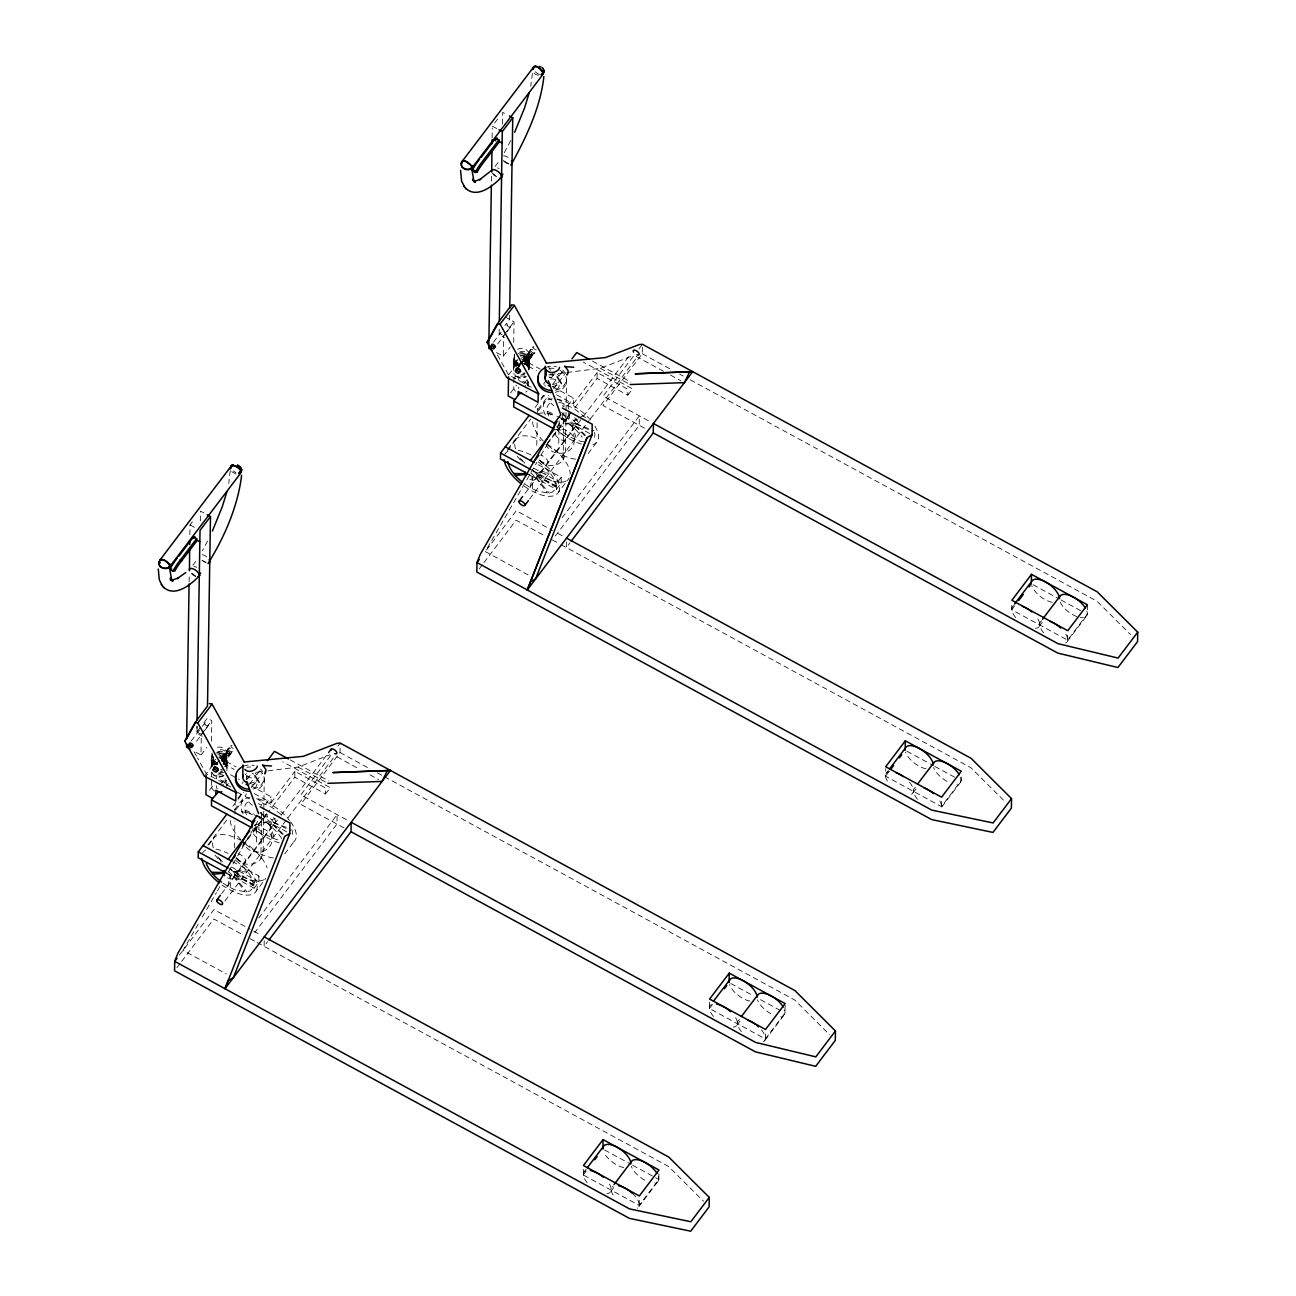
<?xml version="1.0" encoding="UTF-8"?>
<svg xmlns="http://www.w3.org/2000/svg" width="1296" height="1296" viewBox="0 0 1296 1296"><rect width="100%" height="100%" fill="white"/><g stroke="black" fill="none" stroke-linecap="round" stroke-linejoin="round"><path stroke-width="0.75" stroke-dasharray="5 3.75" d="M189.119 581.936L189.248 573.901M189.864 534.697L190.01 524.912L193.493 520.328M196.522 756.232L193.59 751L200.993 755.033L201.317 734.395L196.862 731.965L196.96 725.922M197.089 726.521L196.976 733.358L202.273 736.241M200.313 520.911L200.475 511.126L205.481 513.848M211.442 741.231L211.766 720.608L207.311 718.178L202.662 724.302M211.507 785.425L211.718 772.141M211.815 766.665L212.042 752.911A7.306 6.172 0.9 0 0 212.204 754.515M216.448 779.074L216.513 775.235M224.176 762.55L224.257 757.804A7.306 6.172 0.9 0 0 224.71 749.072A7.306 6.172 0.9 0 0 214.407 748.651M225.05 783.724L225.148 778.037L219.38 785.651M226.217 784.339L226.282 780.403L222.847 784.939M226.622 753.527L226.411 766.681M230.267 887.647L230.445 875.675M234.446 847.876L234.868 821.518M234.981 814.001L235.143 804.152M246.37 779.803L246.677 775.737L249.334 776.304M226.784 873.31L254.113 888.181L254.21 882.284L258.973 875.999L231.644 861.127M256.495 842.044L256.754 825.05M254.113 888.181L258.876 881.912L258.973 875.999M235.985 857.79C241.348 866.084 254.794 866.554 260.869 858.843L261.646 809.384M263.768 811.28L263.12 852.865L260.869 858.843M263.801 809.303L264.287 777.762A14.369 12.15 0.9 0 1 253.028 789.021M264.206 940.685L264.125 946.355L267.737 941.576M254.291 793.589L271.075 802.726L271.172 796.829L251.764 786.251M294.791 777.227L294.889 771.314L325.62 788.049L325.523 793.962L294.791 777.227L270.977 808.639M343.991 827.885L300.721 804.346L340.006 752.522L340.151 743.062L336.587 747.776M491.411 181.148L491.508 175.122M492.091 137.862L492.253 128.093M499.187 329.152L499.252 334.579L504.549 337.462M502.556 124.076L502.735 112.347L507.74 115.069M531.263 387.261L508.567 374.917L495.866 352.22L503.269 356.238L503.593 335.615M509.636 315.365L509.587 319.383L504.938 325.523M513.718 342.452L514.042 321.813L506.25 317.569M513.832 382.855L513.977 373.361M515.014 378.254L515.079 374.463M518.724 380.295L518.773 376.456M532.073 355.315L531.684 355.298A2.219 1.004 37.2 0 1 530.275 354.634L528.898 352.755L530.307 352.366A2.219 1.004 37.2 0 1 531.716 353.241L532.397 354.051A2.219 1.004 37.2 0 1 532.364 355.234L524.88 364.808L524.961 359.932L526.516 359.008A7.306 6.172 0.9 0 0 526.986 350.293A7.306 6.172 0.9 0 0 516.667 349.855M526.516 359.008L526.451 363.771L534.827 352.787M527.326 384.944L527.44 377.363M528.493 385.56L528.557 381.623L525.107 386.159M528.898 354.748L528.655 369.668M532.526 488.867L532.721 476.879M536.771 445.306L537.127 422.723M537.273 413.246L537.403 405.373M525.641 472.667L556.373 489.402L556.47 483.489L561.233 477.22L533.903 462.332M558.754 443.264L559.111 420.633M556.373 489.402L561.136 483.116L561.233 477.22M557.167 427.307L562.237 418.559L562.334 411.529M540.416 461.619C546.75 467.338 557.734 466.835 563.128 460.064L563.89 412.565M566.028 412.484L565.38 454.07L563.128 460.064M566.06 410.524L566.563 378.967A14.369 12.15 0.9 0 1 555.304 390.242M566.482 541.89L566.384 547.56L570.013 542.797M556.551 394.81L573.35 403.947L573.431 398.034L552.258 386.516M658.919 1173.82L658.838 1179.49L639.203 1205.393L583.281 1174.954L583.362 1169.284M597.051 378.448L597.148 372.535L627.896 389.27L627.799 395.183L597.051 378.448L573.253 409.86M644.501 428.15L602.996 405.551L642.265 353.727L642.411 344.282L638.847 348.997M639.203 1205.393L639.317 1197.828M785.133 1005.469L785.003 1013.018L765.369 1038.938L709.447 1008.499L709.56 1000.933M765.369 1038.938L765.482 1031.373M961.162 776.92L961.114 780.71L941.463 806.614L885.541 776.174L885.67 768.609M941.463 806.614L941.576 799.049M1087.425 604.795L1087.279 614.239L1067.645 640.159L1011.722 609.719L1011.836 602.154M1067.645 640.159L1067.758 632.594M532.429 73.435L530.744 86.281M230.218 470.626L228.76 483.489M514.982 365.99L517.671 362.167M235.921 860.609C244.021 867.251 255.668 876.712 252.59 888.473L250.144 890.822L246.289 891.907L235.467 889.979L229.246 887.128L227.966 886.318L229.959 875.432M538.196 461.83C546.296 468.472 557.928 477.932 554.866 489.677L552.404 492.043L548.548 493.112L537.727 491.2L531.522 488.349L530.242 487.539L532.235 476.653M210.908 767.086L212.252 763.474L215.395 760.963M213.111 756.329L213.516 760.655L217.291 763.749M212.706 764.883L214.78 761.076M513.556 366.444L513.362 370.316M226.978 765.968C228.712 762.048 224.159 756.605 219.575 757.01M226.93 768.366L226.379 763.117L221.227 759.488M226.881 770.78L227.075 767.086M527.553 366.655C526.014 359.818 530.68 365.569 529.205 369.587M515.322 359.98L515.743 364.208L517.995 366.59M223.447 763.101L225.472 765.337L225.164 761.789M225.067 754.661C225.18 773.939 232.211 743.872 217.501 750.789M226.168 760.525L224.775 759.537M519.777 352.01C525.722 348.608 533.579 358.441 527.618 361.746C527.99 358.279 527.391 351.621 520.198 353.727M528.444 361.746L526.954 360.823M207.554 541.031L202.468 550.768M510.673 140.584L503.885 153.511M212.366 754.078L211.232 759.618L214.796 764.478M212.35 756.378L211.005 760.007L211.912 763.846M213.759 759.78L212.884 763.96M514.625 357.599L513.281 361.211L514.188 365.067M514.561 359.98L513.41 365.537M513.605 366.347L518.465 361.39M528.347 366.525C531.992 362.426 527.326 355.509 521.786 356.449M528.298 368.906C531.441 365.229 528.493 359.381 523.827 358.976M198.207 924.097L183.028 950.357L226.379 973.96M202.257 917.098L216.432 892.604M217.453 890.854L221.503 883.84M228.582 871.592L236.682 857.596M237.686 855.846L240.732 850.597M241.736 848.848L249.836 834.835M250.857 833.085L259.961 817.339L289.786 833.571M487.328 548.078L536.917 462.316M540.967 455.301L547.042 444.803M514.69 355.217L513.508 360.839L517.072 365.699M225.002 753.592L228.031 751.145A2.219 1.004 37.2 0 1 229.441 752.036L230.121 752.83A2.219 1.004 37.2 0 1 230.105 754.013L229.408 754.078A2.219 1.004 37.2 0 1 227.999 753.43L226.897 751.081M527.261 354.796L529.157 352.301M494.602 123.071L498.085 118.471M192.796 565.283L197.446 559.159M495.056 166.504L498.539 161.903M196.862 731.965L201.512 725.841M191.176 741.02L201.204 727.817M202.37 726.278L204.719 723.184M493.436 342.241L501.131 332.132M201.317 734.395L211.766 720.608M504.743 334.076L514.042 321.813M196.587 741.215L203.618 731.932M204.8 730.393L208.316 725.76M497.68 343.975L505.894 333.153M507.06 331.614L510.575 326.965M200.993 755.033L206.809 747.371M503.269 356.238L510.235 347.053M204.395 776.207L215.59 761.432M508.567 374.917L517.865 362.653M216.367 764.17L219.931 759.472M221.114 757.901L228.242 748.489M518.627 365.391L522.191 360.677M523.39 359.122L530.518 349.709M221.114 758.63L230.915 745.702M516.812 368.599L533.191 346.923M221.486 758.743L225.05 754.029M225.763 753.43L227.578 751.016M518.983 366.25L522.563 361.535M523.746 359.964L528.962 353.095M222.377 758.192L226.687 751.874M516.78 369.781L520.15 365.326M521.284 363.852L529.853 352.237M222.41 758.549L228.031 751.145M523.568 361.26L530.307 352.366M221.551 760.072L227.173 752.668M523.827 361.292L529.432 353.889M222.329 759.958L227.545 753.057M524.588 361.179L529.821 354.278M222.377 760.833L227.999 753.43M524.653 362.054L530.275 354.634M222.701 760.93L229.441 752.036M524.977 362.135L531.716 353.241M229.829 752.425L222.637 761.918L222.685 758.711L224.257 757.804M524.912 363.139L532.105 353.646M223.382 761.724L230.121 752.83M524.524 364.419L532.397 354.051M223.803 761.481L229.408 754.078M524.945 364.192L531.684 355.298M223.592 762.291L229.797 754.094M223.366 762.907L233.458 749.655M525.625 364.127L535.718 350.876M223.058 764.122L232.551 751.583M209.45 790.187L214.099 784.048M510.559 392.931L516.359 385.268M523.973 383.794L528.622 377.671M226.201 786.316L228.339 783.481M543.461 384.167L546.604 380.036M247.001 779.382L250.987 774.117M553.262 375.322L551.351 377.849L548.694 377.282L550.606 374.755L553.262 375.322L548.386 366.59M237.881 798.32L241.024 794.173M541.193 398.147L543.283 395.393L551.902 400.091M232.794 806.306L243.518 792.164M249.464 784.307L255.425 776.466M256.608 774.895L261.371 768.609M535.07 407.511L539.833 401.242M541.015 399.67L545.778 393.385M552.922 383.956L557.685 377.687M558.884 376.115L563.63 369.83M207.862 844.992L228.42 817.873M234.463 809.887L246.564 793.93M251.392 787.563L255.02 782.768M256.235 781.18L262.278 773.194M507.708 449.388L530.696 419.078M537.937 409.504L548.824 395.15M553.667 388.768L557.296 383.989M558.495 382.385L565.753 372.827M208.721 844.927L213.467 838.642M515.743 439.862L505.035 454.005A32.918 14.953 37.2 0 1 507.87 451.267M235.953 809.66L243.097 800.248M538.213 410.881L545.357 401.452M265.21 804.67L271.172 796.829M567.486 405.891L573.431 398.034M271.075 802.726L294.889 771.314M573.35 403.947L597.148 372.535M242.773 844.96L265.696 814.73M547.382 443.119L567.972 415.935M242.417 846.32L269.795 810.211M547.058 444.398L572.054 411.431M232.486 878.494L275.108 822.28M534.762 479.714L577.368 423.5M221.6 893.705L279.823 816.885M281.038 815.281L328.601 752.522M525.058 493.339L582.082 418.106M583.313 416.486L630.877 353.743M179.464 955.071L213.97 909.533L250.209 929.248M330.626 755.633L300.866 794.885L349.402 821.308M486.486 550.006L516.245 510.737L552.485 530.469M663.568 371.32L634.084 355.266L603.142 396.106L649.912 421.556M224.953 900.963L286.789 819.396M288.004 817.776L334.352 756.637M529.61 499.025L589.048 420.601M590.279 418.997L636.611 357.858M176.936 967.658L180.5 962.944M181.683 961.373L213.824 918.977L243.162 934.951M479.196 568.879L482.776 564.165M483.959 562.594L516.1 520.198L545.438 536.155M325.523 793.962L330.286 787.676L282.771 761.805M627.799 395.183L632.561 388.897L583.346 362.119M222.037 885.006A32.918 14.953 37.2 0 0 256.219 891.065L265.745 878.494M524.313 486.211A32.918 14.953 37.2 0 0 558.479 492.269L569.203 478.143M284.715 853.918L294.241 841.347M588.173 453.551L596.5 442.568M258.665 918.103L337.106 814.617L336.96 824.062L254.891 932.326M562.14 517.72L639.382 415.822L639.22 425.282L553.538 538.326M583.799 1172.329L586.116 1169.284M886.059 773.55L888.376 770.504M583.281 1174.954L586.748 1170.385M709.447 1008.499L712.913 1003.93M885.541 776.174L889.007 771.606M1011.722 609.719L1015.189 605.151M610.74 1191.623L615.357 1185.532M736.906 1025.168L741.523 1019.061M913 792.844L917.617 786.737M1039.181 626.373L1043.798 620.282M638.701 1206.835L658.336 1180.931M764.867 1040.38L784.501 1014.476M960.595 782.152L940.961 808.056A16.589 7.533 37.2 0 0 939.665 800.572M1067.143 641.601L1086.777 615.681M224.694 764.203L225.034 759.424M517.12 359.883L515.306 362.313L515.727 366.638M515.84 365.666L518.432 363.739M213.727 757.301L210.973 762.404L211.896 766.244M213.678 759.683L211.329 762.842L211.118 766.714M213.662 764.543L217.777 761.951M525.884 364.176L527.747 361.649L526.889 365.504C533.741 361.049 526.532 351.427 519.745 354.375M223.609 762.955L225.374 760.671L225.002 756.994M224.694 764.348C231.903 759.375 223.074 748.942 216.302 753.089M224.629 766.73C231.077 762.259 224.613 752.603 217.89 754.871M213.565 764.446L217.323 762.615M517.671 359.818L513.605 364.046L513.378 367.934M515.889 365.618L519.583 363.82M214.229 760.379L215.768 759.407M223.981 775.478C220.531 778.07 214.974 777.406 212.576 773.712M223.479 772.384L218.83 773.582M223.706 775.721L218.327 777.065L213.37 774.814M573.448 420.471L576.736 418.9M578.389 418.106L583.394 415.676M558.722 428.134L568.409 423.468M281.054 814.504L271.82 807.327L259.54 801.738M256.462 826.913L266.134 822.247M558.203 373.572L600.323 368.307L634.084 355.266M267.964 770.845L298.048 767.086L329.945 754.774M518.368 366.136L520.004 365.537M216.108 764.915L217.744 764.332M523.163 360.466L524.961 359.932M573.869 420.876L577.676 419.758M556.875 426.335L568.377 422.966M271.609 819.655L275.416 818.537M254.615 825.115L266.101 821.745M523.033 374.171L525.026 373.669M524.362 374.382L521.105 374.803M525.042 376.018L518.821 376.083M220.563 771.185L222.183 770.78M222.766 774.797L216.562 774.862M520.15 356.092C523.989 354.683 529.384 358.182 527.65 361.892L526.322 359.591L523.552 358.344M217.469 753.154L221.665 753.025L225.277 754.693M550.168 374.576L556.195 373.815M255.928 772.351L265.955 771.104M531.392 469.719L535.167 472.392L548.645 471.193M254.21 882.284L229.732 868.968L232.891 871.171L246.386 869.972M552.436 384.377L553.748 384.28A7.16 6.059 0.9 0 0 557.037 382.855M552.404 386.402L553.716 386.305A7.16 6.059 0.9 0 0 558.203 383.681M249.61 783.189L251.473 783.076A7.16 6.059 0.9 0 0 254.761 781.634M218.668 772.983L220.774 772.951M535.54 472.797L550.055 473.105M233.264 871.576L247.795 871.884M219.526 755.228L225.196 756.994M194.06 566.465L196.717 567.259M538.342 75.265L535.459 74.39L532.753 71.393M236.083 474.044L231.077 471.323M548.937 376.958L551.594 377.525M246.418 776.061L249.091 776.628M523.487 360.709L527.229 362.977L525.722 361.94M221.567 757.755L225.18 759.391M221.551 760.12L225.067 761.708M572.508 425.93L567.826 422.917A6.043 2.738 37.2 0 1 565.882 419.726L567.842 417.766L571.601 419.143A6.043 2.738 37.2 0 1 575.635 423.306L575.635 425.785L572.508 425.93L576.607 439.571M270.232 824.71L265.567 821.713A6.043 2.738 37.2 0 1 263.623 818.505L265.567 816.545L269.341 817.922A6.043 2.738 37.2 0 1 273.375 822.085L273.375 824.58L270.232 824.71L274.331 838.35M585.533 417.733L574.096 408.548L561.8 402.959A28.399 12.895 37.2 0 0 558.09 402.197M525.625 364.273L528.622 366.719L529.562 370.138M575.732 423.549L593.941 430.677M548.095 413.035L555.239 415.838M557.021 416.534L565.963 420.034M273.456 822.344L289.85 828.76M291.811 829.521L292.394 831.595A28.399 12.895 37.2 0 1 292.394 835.58M245.819 811.831L252.979 814.617M254.761 815.33L263.704 818.813M497.648 167.929L498.976 168.48M195.745 576.218L191.209 572.492M575.861 423.922L592.839 431.649M547.69 411.415L554.98 414.72M562.253 418.025L566.384 419.904M273.602 822.717L290.563 830.428M245.43 810.194L254.518 814.342M256.349 815.168L264.109 818.699M508.275 163.798L503.221 160.963M519.55 364.954L516.699 363.123L515.079 359.008M202.079 560.455L206.113 562.577M492.286 126.133L497.291 128.855M508.145 163.733L504.468 161.644M642.265 353.727L670.696 369.214M679.574 374.042L683.138 375.97M690.233 379.841L1097.096 601.279L1130.598 634.667M670.502 375.095L680.918 380.765M1033.106 584.755L1059.318 599.027M1061.068 599.967L1083.78 612.344M592.466 361.114L630.909 382.045M600.323 368.307L630.148 384.539M499.122 333.185L502.103 334.805M520.927 358.603L540.124 369.068M520.765 362.07L536.479 370.624M557.134 398.957L564.035 402.7L563.971 406.652L560.52 404.773M562.237 418.559L592.061 434.792M533.806 468.245L561.136 483.116M532.008 470.173L556.47 483.489M537.111 475.6L556 485.87M544.045 479.698L556.421 486.454M557.75 533.336L563.031 536.204M552.339 539.914L559.37 543.737M561.119 544.693L970.931 767.75L1005.809 802.516M906.925 751.21L933.152 765.482M934.886 766.438L957.614 778.799M485.303 551.578L530.388 576.121M190.01 524.912L195.016 527.65M340.006 752.522L370.202 768.949M377.314 772.821L382.644 775.721M384.426 776.693L794.837 1000.075L829.715 1034.84M337.025 756.896L359.559 769.16M369.976 774.83L378.643 779.544M730.831 983.534L753.559 995.911M760.541 999.702L781.52 1011.123M290.191 759.893L328.633 780.824M298.048 767.086L327.872 783.319M218.651 757.399L236.115 766.892M223.738 763.7L234.203 769.403M230.575 774.733L239.404 779.528M256.592 798.676L261.776 801.495L261.711 805.432L258.26 803.569M230.737 786.996L206.291 773.696L197.494 757.982M237.476 792.245L249.642 798.871M231.547 867.024L258.876 881.912M234.835 874.379L253.724 884.666M241.769 878.494L254.162 885.233M253.724 931.16L260.755 934.983M250.063 938.709L255.344 941.576M257.094 942.532L668.655 1166.53L703.55 1201.295M604.665 1150.006L630.877 1164.262M632.626 1165.217L658.838 1179.49M202.192 560.423L205.87 562.529L203.423 561.184A5.945 2.689 37.2 0 1 202.225 560.212M505.813 162.373L508.388 163.782M537.143 475.924L555.595 487.102M234.884 874.719L253.319 885.881M524.993 363.544L527.731 366.541M525.317 484.445L530.242 487.539M223.058 883.224L227.966 886.318M496.676 176.872L493.468 173.713M515.938 376.261L520.992 378.286L526.241 376.699L520.587 378.286L515.646 376.018M223.933 763.036L226.363 765.515M575.505 425.866L585.533 435.278M550.93 403.137L553.797 405.826M562.399 413.91L566.708 417.944M273.245 824.645L283.257 834.057M248.654 801.916L252.963 805.966M260.14 812.689L264.433 816.723M575.084 425.801L584.642 435.667M561.622 412.322L567.162 418.025M272.808 824.596L282.382 834.446M260.707 812.495L264.902 816.82M528.946 474.206A6.043 2.738 37.2 0 0 536.09 477.463L549.326 493.193M517.201 456.273L520.814 460.566M233.831 876.242L247.05 891.972M214.925 855.052L220.952 862.213M535.783 477.527L547.463 493.063M520.02 458.039L522.401 461.182M233.507 876.307L245.187 891.842M217.76 856.818L221.324 861.548M214.439 764.3L212.9 761.53L213.775 757.447A7.306 6.172 0.9 0 1 212.852 756.038M526.986 383.681L523.665 381.494A7.339 6.205 0.9 0 0 519.89 381.154M224.71 782.476L221.405 780.273A7.339 6.205 0.9 0 0 219.542 779.9M558.754 376.051L558.56 375.597A7.16 6.059 0.9 0 0 557.491 374.301M225.423 765.207L225.553 766.535M211.928 772.189L212.366 773.42M594.54 432.41L594.67 432.799A28.399 12.895 37.2 0 1 593.033 439.781M568.231 413.035L569.786 418.219M266.49 813.548L267.527 817.015M571.973 425.412L574.403 438.664M567.842 405.178L568.539 408.969M568.879 410.864L570.272 418.43M269.698 824.191L272.144 837.443M254.518 828.063A14.369 12.15 0.9 0 1 271.658 837.394A14.369 12.15 0.9 0 1 260.707 851.828A14.369 12.15 0.9 0 1 243.583 842.497M235.969 472.667A5.929 2.689 37.2 0 1 233.474 470.885M195.566 576.38A5.945 2.689 37.2 0 1 190.739 572.929M202.306 554.704A5.945 2.689 37.2 0 1 207.311 557.426M233.183 748.391A2.219 1.004 37.2 0 1 230.85 745.978A2.219 1.004 37.2 0 1 233.215 746.107M219.542 756.119A7.387 5.864 -11.2 0 1 226.168 763.344M219.591 753.754A7.387 5.864 -11.2 0 1 226.201 760.979M221.389 758.614A7.387 5.864 -11.2 0 1 226.136 765.709M217.712 751.648A7.387 5.864 -11.2 0 1 226.249 758.614M222.475 771.622A7.387 6.48 16.3 0 1 220.676 772.076M211.977 766.503A7.387 6.48 16.3 0 1 212.171 763.133M222.507 769.257A7.387 6.48 16.3 0 1 220.709 769.711M212.009 764.138A7.387 6.48 16.3 0 1 212.204 760.768M213.775 764.899A7.387 6.48 16.3 0 1 212.252 758.403M216.999 764.575A7.387 6.48 16.3 0 1 212.285 756.038M214.196 762.745A7.387 5.864 -11.2 0 1 215.768 761.756M221.357 760.979A7.387 5.864 -11.2 0 1 226.444 766.535M214.148 765.11A7.387 5.864 -11.2 0 1 217.534 763.474M223.058 763.879A7.387 5.864 -11.2 0 1 224.516 764.77M214.537 791.095A7.339 6.205 0.9 0 1 211.945 783.853M255.215 773.08A7.16 6.059 0.9 0 1 256.284 774.376M256.981 784.064A7.16 6.059 0.9 0 1 253.125 789.151M242.676 783.464A7.16 6.059 0.9 0 1 243 781.909M246.532 778.378A7.16 6.059 0.9 0 1 251.991 778.005M217.323 788.729A3.58 3.029 0.9 0 1 216.545 785.765M255.944 782.46A7.16 6.059 0.9 0 1 251.44 785.101M245.057 774.684A7.16 6.059 0.9 0 1 246.596 773.777M252.056 773.404A7.16 6.059 0.9 0 1 253.757 774.085M236.455 857.758A6.043 2.738 37.2 0 0 244.912 861.953A6.043 2.738 37.2 0 0 241.169 855.085L239.841 854.372A6.043 2.738 37.2 0 0 238.561 853.902M264.092 879.66A32.918 14.953 37.2 0 1 230.008 868.806M222.523 861.953A32.918 14.953 37.2 0 1 218.02 856.51M213.338 847.746A32.918 14.953 37.2 0 1 240.473 840.197M241.915 841.007A32.918 14.953 37.2 0 1 267.073 867.818M273.31 857.92A32.854 14.92 37.2 0 1 244.701 843.356M241.056 839.873A32.854 14.92 37.2 0 1 230.283 819.25M241.121 811.814A32.854 14.92 37.2 0 1 252.59 814.682M258.714 817.646A32.854 14.92 37.2 0 1 281.961 839.014M236.941 858.843A32.918 14.953 37.2 0 1 256.219 891.065M202.759 852.784A32.918 14.953 37.2 0 1 205.594 850.046M215.849 849.139A32.918 14.953 37.2 0 1 227.966 853.384M290.66 821.875A32.854 14.92 37.2 0 1 290.612 843.404M279.223 842.837A32.854 14.92 37.2 0 1 254.162 828.079M243.065 813.775A32.854 14.92 37.2 0 1 249.982 797.672M258.098 798.741A32.854 14.92 37.2 0 1 289.51 820.368M232.891 871.171A6.043 2.738 37.2 0 1 234.203 876.08A6.043 2.738 37.2 0 1 227.837 874.039M273.505 817.598A6.043 2.738 37.2 0 1 274.153 822.717A6.043 2.738 37.2 0 1 266.652 818.683A6.043 2.738 37.2 0 1 267.3 814.261M277.798 839.857A28.399 12.895 37.2 0 1 254.065 825.066M246.548 814.73A28.399 12.895 37.2 0 1 249.691 801.268M228.452 871.852A6.043 2.738 37.2 0 1 232.843 877.862A6.043 2.738 37.2 0 1 227.124 877.586M243.308 766.325A14.369 12.15 0.9 0 1 254.275 765.58M260.545 768.998A14.369 12.15 0.9 0 1 262.683 771.606M263.93 776.612A14.369 12.15 0.9 0 1 256.527 789.993M246.807 767.297A14.369 12.15 0.9 0 1 250.549 767.038M260.512 771.023A14.369 12.15 0.9 0 1 262.651 773.631M741.409 1031.616A16.589 7.533 37.2 0 1 741.62 1019.093M761.384 1029.85A16.589 7.533 37.2 0 1 763.441 1041.757M735.61 1017.684A16.589 7.533 37.2 0 1 733.228 1027.161M713.448 1016.404A16.589 7.533 37.2 0 1 711.407 1004.497M784.582 1009.876A16.589 7.533 37.2 0 1 780.824 1016.469M770.893 1013.683A16.589 7.533 37.2 0 1 757.496 999.767M749.947 1001.095A16.589 7.533 37.2 0 1 729.535 984.555M613.057 1195.042A16.589 7.533 37.2 0 1 613.186 1186.18M632.335 1193.324A16.589 7.533 37.2 0 1 637.259 1208.212M609.444 1184.139A16.589 7.533 37.2 0 1 607.046 1193.632M587.282 1182.859A16.589 7.533 37.2 0 1 587.477 1170.337M658.4 1176.347A16.589 7.533 37.2 0 1 654.658 1182.94M644.728 1180.154A16.589 7.533 37.2 0 1 631.33 1166.238M623.781 1167.55A16.589 7.533 37.2 0 1 604.73 1153.91M553.262 430.353A14.369 12.15 0.9 0 1 573.172 436.574A14.369 12.15 0.9 0 1 564.197 452.774A14.369 12.15 0.9 0 1 545.843 443.718M539.541 74.488A5.929 2.689 37.2 0 1 534.713 71.037M495.234 176.191A5.945 2.689 37.2 0 1 492.221 173.048M505.699 162.389A5.945 2.689 37.2 0 1 503.464 160.348M503.528 155.86A5.945 2.689 37.2 0 1 509.587 158.647M536.285 349.758A2.219 1.004 37.2 0 1 533.353 347.911A2.219 1.004 37.2 0 1 534.519 346.793M525.35 362.734A7.387 5.864 -11.2 0 1 528.363 369.279M516.456 363.965A7.387 5.864 -11.2 0 1 518.027 362.961M521.818 357.34A7.387 5.864 -11.2 0 1 528.444 364.565M519.955 355.234A7.387 5.864 -11.2 0 1 528.476 362.2M523.665 359.834A7.387 5.864 -11.2 0 1 528.395 366.93M518.189 353.516A7.387 5.864 -11.2 0 1 526.273 353.695A7.387 5.864 -11.2 0 1 528.509 359.834M524.734 372.827A7.387 6.48 16.3 0 1 522.936 373.297M514.431 364.354A7.387 6.48 16.3 0 0 514.091 366.007L514.301 354.132A7.306 6.172 0.9 0 0 515.111 357.259M514.285 365.359A7.387 6.48 16.3 0 1 514.48 361.989M516.051 366.12A7.387 6.48 16.3 0 1 514.512 359.624M519.259 365.796A7.387 6.48 16.3 0 1 514.544 357.259M527.051 390.938A7.339 6.205 0.9 0 1 525.739 392.105M515.403 391.198A7.339 6.205 0.9 0 1 514.204 385.058M527.764 384.766A7.339 6.205 0.9 0 1 528.331 386.321M516.424 366.314A7.387 5.864 -11.2 0 1 519.793 364.678M527.877 367.173A7.387 5.864 -11.2 0 1 528.671 370.105M559.256 385.285A7.16 6.059 0.9 0 1 555.401 390.371M545.098 386.257A7.16 6.059 0.9 0 1 544.936 384.685M550.557 379.064A7.16 6.059 0.9 0 1 555.952 379.89M518.74 388.557A3.58 3.029 0.9 0 1 518.821 386.986M548.872 374.998A7.16 6.059 0.9 0 1 557.458 376.326M539.671 460.08A6.043 2.738 37.2 0 0 547.479 462.947A6.043 2.738 37.2 0 0 543.445 456.305L542.117 455.593A6.043 2.738 37.2 0 0 540.821 455.107M555.174 433.852A6.043 2.738 37.2 0 0 560.439 439.522A6.043 2.738 37.2 0 0 565.315 439.02A6.043 2.738 37.2 0 0 560.893 433.285L559.564 432.556A6.043 2.738 37.2 0 0 555.514 432.362M566.368 480.881A32.918 14.953 37.2 0 1 532.267 470.011M524.799 463.174A32.918 14.953 37.2 0 1 520.295 457.731M515.597 448.967A32.918 14.953 37.2 0 1 540.934 440.462M547.09 443.993A32.918 14.953 37.2 0 1 570.208 474.109M575.586 459.14A32.854 14.92 37.2 0 1 546.977 444.577M543.332 441.094A32.854 14.92 37.2 0 1 532.769 419.045M538.277 413.537A32.854 14.92 37.2 0 1 554.866 415.886M560.99 418.867A32.854 14.92 37.2 0 1 582.212 437.222M539.201 460.064A32.918 14.953 37.2 0 1 558.479 492.269M518.125 450.36A32.918 14.953 37.2 0 1 532.04 455.544M594.929 426.092A32.854 14.92 37.2 0 1 592.888 444.609M581.499 444.058A32.854 14.92 37.2 0 1 556.421 429.284M545.324 414.995A32.854 14.92 37.2 0 1 552.258 398.893M557.118 399.233A32.854 14.92 37.2 0 1 590.539 420.066M535.167 472.392A6.043 2.738 37.2 0 1 536.09 477.463M574.63 417.766A6.043 2.738 37.2 0 1 576.704 423.873A6.043 2.738 37.2 0 1 568.636 419.531A6.043 2.738 37.2 0 1 570.726 415.66M583.767 441.839A28.399 12.895 37.2 0 1 556.34 426.287M548.807 415.951A28.399 12.895 37.2 0 1 551.966 402.473M530.728 473.072A6.043 2.738 37.2 0 1 534.973 479.423A6.043 2.738 37.2 0 1 528.104 477.9M545.567 367.546A14.369 12.15 0.9 0 1 556.535 366.8M562.804 370.202A14.369 12.15 0.9 0 1 564.959 372.827M559.904 370.186A14.369 12.15 0.9 0 1 566.32 382.579A14.369 12.15 0.9 0 1 555.271 392.267M549.067 368.501A14.369 12.15 0.9 0 1 556.502 368.825M1043.685 632.837A16.589 7.533 37.2 0 1 1041.628 620.93M1065.847 634.117A16.589 7.533 37.2 0 1 1065.701 642.978M1037.885 618.889A16.589 7.533 37.2 0 1 1035.488 628.382M1015.724 617.625A16.589 7.533 37.2 0 1 1013.666 605.718M1086.842 611.096A16.589 7.533 37.2 0 1 1080.184 617.528M1076.798 616.572A16.589 7.533 37.2 0 1 1059.772 600.988M1052.222 602.3A16.589 7.533 37.2 0 1 1031.81 585.76M917.503 799.308A16.589 7.533 37.2 0 1 915.462 787.401M909.517 782.314A16.589 7.533 37.2 0 1 909.322 794.837M887.355 781.034A16.589 7.533 37.2 0 1 889.753 771.541M960.676 777.551A16.589 7.533 37.2 0 1 956.918 784.145M947.003 781.358A16.589 7.533 37.2 0 1 933.59 767.443M926.041 768.771A16.589 7.533 37.2 0 1 905.629 752.231M258.617 832.064L257.288 831.352A6.043 2.738 37.2 0 0 253.66 834.365A6.043 2.738 37.2 0 0 262.246 838.998A6.043 2.738 37.2 0 0 258.617 832.064M228.452 749.687A2.657 1.199 37.2 0 0 232.324 751.793A2.657 1.199 37.2 0 0 230.429 748.618A2.657 1.199 37.2 0 0 228.452 749.687M204.898 724.189A2.219 1.004 37.2 0 0 208.121 725.938A2.219 1.004 37.2 0 0 206.534 723.281A2.219 1.004 37.2 0 0 204.898 724.189M236.196 876.404A3.532 1.604 37.2 0 0 241.348 879.223A3.532 1.604 37.2 0 0 238.82 874.978A3.532 1.604 37.2 0 0 236.196 876.404M530.728 350.908A2.657 1.199 37.2 0 0 534.6 353.014A2.657 1.199 37.2 0 0 532.688 349.839A2.657 1.199 37.2 0 0 530.728 350.908M507.157 325.393A2.219 1.004 37.2 0 0 510.381 327.159A2.219 1.004 37.2 0 0 508.81 324.502A2.219 1.004 37.2 0 0 507.157 325.393M538.456 477.625A3.532 1.604 37.2 0 0 543.623 480.427A3.532 1.604 37.2 0 0 541.08 476.199A3.532 1.604 37.2 0 0 538.456 477.625"/><path stroke-width="1.5" d="M178.735 556.34L193.396 536.998L196.603 538.731L196.555 541.307L180.76 562.01A17.447 5.573 -56.9 0 0 175.738 569.381L174.847 571.05L172.951 571.228L169.938 569.268L170.942 567.405A22.291 7.112 -56.9 0 1 177.358 557.96M181.894 560.666L180.29 559.548M186.575 743.742L186.527 747.144L190.058 749.072M184.761 741.118L195.145 722.39L197.802 722.957L236.731 792.925L204.395 776.207L184.761 741.118L186.656 738.607L189.086 583.945M189.459 570.807L189.653 548.386M189.702 544.466L189.767 540.562M193.379 538.277L193.396 536.998M194.854 537.791L194.87 536.706M186.656 738.607L197.041 719.863L200.021 530.372L210.47 516.569L207.149 514.755M226.849 814.147L198.288 851.845L198.191 857.758L226.784 873.31M206.275 775.607L205.967 794.772L212.479 798.32M210.47 516.569L207.506 706.077L197.041 719.863M221.843 791.743A7.339 6.205 0.9 0 1 218.084 792.245L211.54 799.859L211.442 805.772L252.023 827.852L252.121 821.956L256.883 815.67M215.833 794.189L215.897 790.236L235.791 801.074L235.937 791.726M242.773 776.839L242.951 764.98M257.272 766.147C257.353 769.5 248.767 774.068 244.831 769.338M264.757 773.242L264.74 773.809A7.16 6.059 0.9 0 0 265.712 769.257L262.57 764.867M390.436 770.44L333.088 772.578L390.436 770.44L224.986 988.718L228.242 980.57L233.329 977.735L289.786 833.571L289.948 823.025L260.123 806.792M268.952 939.989L351.022 831.708L351.167 822.263L755.698 1042.438L815.816 1056.856L835.45 1030.952L794.983 990.614L340.151 743.062L337.025 743.321L303.264 756.346L244.085 761.999M480.994 157.561L495.655 138.202L498.863 139.952L498.83 142.528L483.035 163.215A17.447 5.573 -56.9 0 0 478.013 170.602L477.122 172.255L475.227 172.449L472.198 170.489L473.218 168.61A22.291 7.112 -56.9 0 1 479.617 159.181M491.362 185.166L488.786 348.365L492.318 350.293M491.735 172.012L491.913 149.591M492.01 143.726L492.075 139.822M495.623 140.778L495.655 138.202M497.129 139.012L497.146 137.927M489.791 338.272L499.316 321.084L502.297 131.576L512.746 117.79L509.409 115.976M529.124 415.368L500.548 453.065L500.45 458.962L525.641 472.667M508.534 376.828L508.243 395.993L514.755 399.541M512.746 117.79L509.765 307.298L499.316 321.084M519.68 393.32L513.799 401.08L513.718 406.976L554.299 429.073M518.108 395.41L518.157 391.457L538.067 402.295L538.213 392.931M545.033 378.059L545.227 366.185M546.248 369.149L546.167 375.079A7.16 6.059 0.9 0 0 550.039 384.134M554.332 427.097L554.396 423.16L560.342 415.319M559.532 367.367C559.629 370.721 551.043 375.273 547.09 370.559M567.016 374.463L567.016 375.03A7.16 6.059 0.9 0 0 567.972 370.462L564.845 366.088M692.712 371.66L635.348 373.799L692.712 371.66L527.261 589.939L530.501 581.791L535.588 578.939L592.061 434.792L592.223 424.246L562.399 408.013M602.915 1149.05L603.061 1139.589L658.984 1170.029L639.349 1195.949L583.427 1165.509L603.061 1139.589M571.212 541.193L653.281 432.929L653.427 423.484L1057.973 643.658L1118.075 658.076L1137.726 632.156L1097.242 591.835L642.411 344.282L639.301 344.542L605.524 357.566L546.345 363.204M264.271 936.895L668.801 1157.085L709.285 1197.407L709.123 1206.851L690.687 1231.2L629.37 1218.353L174.555 970.801L174.701 961.34L177.941 953.192L254.875 820.174M729.097 982.595L729.243 973.134L785.165 1003.574L765.515 1029.478L709.592 999.054L729.243 973.134M835.45 1030.952L835.304 1040.396L815.67 1066.316L755.552 1051.898L351.022 831.708M905.191 750.271L905.337 740.81L961.259 771.25L941.609 797.153L885.686 766.73L905.337 740.81M566.53 538.115L971.077 758.29L1011.544 798.628L1011.398 808.072L992.947 832.421L931.646 819.574L476.815 572.022L476.96 562.561L480.217 554.413L557.15 421.394M1031.389 581.92L1031.503 574.355L1087.425 604.795L1067.791 630.698L1011.868 600.259L1031.503 574.355M1137.726 632.156L1137.564 641.617L1117.93 667.521L1057.811 653.103L653.281 432.929M241.591 475.308C237.946 506.639 223.754 538.439 207.976 563.614M543.866 76.513C540.4 108.216 525.884 137.862 510.916 165.208M230.332 468.455L231.903 465.134L160.072 559.904M238.999 473.17L241.785 469.849L240.052 466.641L241.769 470.027L238.95 473.704M543.073 73.742L543.785 71.62L541.21 74.909M231.142 467.273L231.692 465.394C236.925 465.232 243.178 470.885 240.959 472.343L240.991 471.955M542.441 73.856L543.348 72.851L541.291 74.293M543.834 69.935C544.32 78.327 539.33 63.326 533.968 66.598L532.624 69.563L533.369 67.424L533.547 68.299M230.267 468.974L231.061 466.252M158.922 562.513C158.112 568.069 168.188 571.261 170.084 565.672C169.501 562.675 161.352 556.875 159.667 560.828A5.929 2.689 37.2 0 0 160.25 562.95M461.182 163.733C460.339 170.035 472.343 172.595 472.684 165.467M159.003 562.043C160.105 558.868 157.545 567.551 161.66 567.389C164.608 569.187 170.084 568.345 170.408 564.262M461.279 163.247L461.846 166.649L465.313 169.177L469.735 169.128L472.57 166.552L464.762 160.785L462.607 160.574L461.263 163.28L461.894 162.13A5.929 2.689 37.2 0 0 462.024 163.134M169.598 566.449L169.42 567.162A5.929 2.689 37.2 0 1 168.901 567.664M189.313 569.884L189.491 569.155A5.945 2.689 37.2 0 1 194.368 569.43A5.945 2.689 37.2 0 1 199.163 574.42L199.13 576.056A5.945 2.689 37.2 0 1 197.818 576.785M491.573 171.104L491.767 170.375A5.945 2.689 37.2 0 1 496.627 170.651A5.945 2.689 37.2 0 1 501.422 175.64L501.406 177.277A5.945 2.689 37.2 0 1 500.078 177.989M226.865 491.864L222.28 506.72L212.382 531.036M529.124 93.085L524.556 107.941L514.658 132.257M224.986 988.718L284.699 836.406L289.786 833.571M527.261 589.939L586.975 437.627L592.061 434.792M530.501 581.791L586.975 437.627M471.906 167.621L471.614 168.464A5.929 2.689 37.2 0 1 471.177 168.885M387.31 770.699L382.109 781.423L327.872 783.319M689.585 371.92L684.385 382.644L630.148 384.539M230.461 467.824L233.102 465.296M462.121 161.627L462.17 161.546A5.929 2.689 37.2 0 1 466.916 161.773A5.929 2.689 37.2 0 1 471.712 166.747L471.825 167.443M532.721 69.044L534.179 67.133M172.951 571.228L173.972 569.365A22.259 7.096 -56.9 0 1 180.371 559.937L196.603 538.731M475.227 172.449L476.231 170.57A22.259 7.096 -56.9 0 1 482.63 161.158L498.863 139.952M543.283 73.435L543.834 70.049M487.021 342.338L497.405 323.595L500.078 324.162L538.99 394.146L506.655 377.428L487.021 342.338L488.932 339.827M509.782 308.189L511.677 304.787L514.334 305.354L546.442 363.091M462.348 161.125L533.482 67.279M170.116 566.239L240.084 473.931M472.392 167.459L542.36 75.152M197.802 722.957L212.058 704.133L244.183 761.87M500.078 324.162L514.334 305.354M267.316 760.752L274.46 751.34L288.441 758.938M571.973 358.83L576.736 352.561L588.967 359.219M228.226 859.264L249.642 830.995M530.485 460.485L553.1 430.645M231.709 860.463L235.273 855.749M533.968 461.684L538.731 455.398M216.821 899.991L220.401 895.277M328.601 752.522L331.047 749.299M519.097 501.212L522.677 496.498M177.082 958.214L174.701 961.34L629.532 1208.893L690.833 1221.739L709.285 1197.407M479.342 559.418L476.96 562.561L931.792 810.113L993.092 822.96L1011.544 798.628M524.831 505.327L528.412 500.612M587.266 1167.761L603.434 1146.425M713.432 1001.306L729.616 979.97M889.526 768.982L905.71 747.646A16.589 7.533 37.2 0 1 921.132 749.493A16.589 7.533 37.2 0 1 933.152 764.899A16.589 7.533 37.2 0 1 943.65 761.967A16.589 7.533 37.2 0 1 959.315 774.668M1014.557 604.049L1031.875 581.175A16.589 7.533 37.2 0 1 1047.314 583.022A16.589 7.533 37.2 0 1 1059.334 598.428A16.589 7.533 37.2 0 1 1069.832 595.512A16.589 7.533 37.2 0 1 1085.481 608.197M594.832 1159.726L597.132 1156.664M724.464 988.686L726.781 985.64M891.324 768.56L893.624 765.515M899.408 757.885L901.724 754.839M1018.656 600.566L1023.273 594.475M1029.04 586.861L1031.357 583.799M614.077 1184.512L631.395 1161.637A16.589 7.533 37.2 0 1 643.172 1161.508A16.589 7.533 37.2 0 1 657.04 1173.447M741.393 1016.518L757.577 995.182M917.487 784.193L933.671 762.858M1042.502 619.261L1059.836 596.403M533.272 67.667L535.394 66.339M230.996 466.447L233.118 465.134M241.056 471.695L239.015 473.072M492.269 169.873L479.552 179.771L480.751 179.221L473.818 181.489L475.227 181.262M501.422 175.64L502.961 174.215M500.888 177.779C492.739 186.235 476.507 199.13 465.475 188.05M501.406 177.277L502.362 176.386M199.163 574.42L200.686 573.01M198.628 576.558C190.463 585.031 174.247 597.91 163.215 586.845M199.13 576.056L200.102 575.181M185.798 572.54L177.293 578.551L178.475 578L171.542 580.268L172.951 580.057L170.181 579.766L172.903 581.256L170.213 578L171.72 580.414L169.922 569.916M160.526 560.147L161.741 559.532M472.198 170.489L474.093 170.294L477.122 172.255M169.938 569.268L171.817 569.09M515.468 475.405L527.018 474.385M213.192 874.201L222.831 873.342M513.88 473.494L526.743 473.769M211.621 872.273L224.483 872.548M217.064 770.375L217.744 770.326A2.219 1.004 37.2 0 0 217.76 769.144L217.096 768.334A2.219 1.004 37.2 0 0 215.671 767.443L214.342 767.572L214.52 768.56M564.829 366.655L573.788 367.205M262.57 765.434L271.528 765.985M518.481 393.077L520.36 393.466A7.339 6.205 0.9 0 0 522.272 393.417M209.401 703.566L212.058 704.133M473.915 181.148L475.292 181.683L473.024 180.468M539.719 66.452L541.112 67.036M498.96 129.762L502.297 131.576M498.847 141.232L502.119 143.014M513.799 401.08L554.396 423.16M505.31 446.78L533.903 462.332M500.548 453.065L530.258 469.233M196.587 540.011L199.843 541.793M211.54 799.859L252.121 821.956M203.051 845.559L231.644 861.127M198.288 851.845L227.999 868.012M474.239 181.343L475.178 182.477L472.489 179.221L473.996 181.634L472.181 171.121M460.55 170.246L461.57 180.986L464.422 186.77M158.274 569.041L159.295 579.766L162.162 585.565M463.498 185.652L466.414 189.2M161.239 584.431L164.138 587.979M517.072 370.186L516.618 368.777L517.946 368.663A2.219 1.004 37.2 0 1 519.356 369.554L520.036 370.348A2.219 1.004 37.2 0 1 520.02 371.531L519.323 371.596A2.219 1.004 37.2 0 1 518.87 371.466M557.118 376.828L561.443 383.503M254.858 775.607L259.168 782.282M548.257 380.749L560.828 414.769M246.694 781.423L258.568 813.548M169.565 566.222L169.436 565.526A5.929 2.689 37.2 0 0 164.657 560.552A5.929 2.689 37.2 0 0 159.797 560.277M231.19 466.236L231.287 467.078M231.19 467.694A5.929 2.689 37.2 0 1 236.714 466.722A5.929 2.689 37.2 0 1 240.327 473.445M209.126 559.597A5.945 2.689 37.2 0 1 209.077 562.772M214.537 768.998A2.657 1.199 37.2 0 1 214.877 766.989A2.657 1.199 37.2 0 1 218.182 769.354A2.657 1.199 37.2 0 1 216.691 770.537M189.945 744.682A2.219 1.004 37.2 0 1 190.366 743.045A2.219 1.004 37.2 0 1 193.088 745.249A2.219 1.004 37.2 0 1 191.257 745.751M247.763 782.914A7.16 6.059 0.9 0 1 243.097 775.283M247.73 784.939A7.16 6.059 0.9 0 1 246.046 784.258M331.031 750.287A3.532 1.604 37.2 0 1 333.169 749.12A3.532 1.604 37.2 0 1 336.798 752.441A3.532 1.604 37.2 0 1 334.66 753.608M219.299 882.932A32.918 14.953 37.2 0 1 201.82 858.406M221.567 882.122A28.463 12.928 37.2 0 1 206.258 863.249M224.694 875.642A6.043 2.738 37.2 0 1 224.694 870.475M249.286 789.28A14.369 12.15 0.9 0 1 235.888 779.706A14.369 12.15 0.9 0 1 243.308 766.325M249.253 791.305A14.369 12.15 0.9 0 1 236.196 775.445M747.922 1020.211A16.589 7.533 37.2 0 1 755.147 1024.148M756.313 1025.006A16.589 7.533 37.2 0 1 758.516 1026.869M783.221 1006.976A16.589 7.533 37.2 0 0 767.556 994.291A16.589 7.533 37.2 0 0 757.058 997.223A16.589 7.533 37.2 0 0 743.224 980.748A16.589 7.533 37.2 0 0 729.097 981.995M716.575 1004.044A16.589 7.533 37.2 0 1 730.555 1011.641M618.354 1185.71A16.589 7.533 37.2 0 1 632.335 1193.324M602.932 1148.467A16.589 7.533 37.2 0 1 617.042 1147.203A16.589 7.533 37.2 0 1 630.893 1163.678M590.393 1170.499A16.589 7.533 37.2 0 1 603.304 1177.173M533.288 67.991A5.929 2.689 37.2 0 1 538.99 67.927A5.929 2.689 37.2 0 1 543.105 74.164M511.402 160.801A5.945 2.689 37.2 0 1 511.337 163.976M516.812 370.202A2.657 1.199 37.2 0 1 517.153 368.21A2.657 1.199 37.2 0 1 520.441 370.575A2.657 1.199 37.2 0 1 518.967 371.758M491.929 345.497A2.219 1.004 37.2 0 1 492.626 344.25A2.219 1.004 37.2 0 1 495.169 346.081A2.219 1.004 37.2 0 1 494.456 347.312M550.006 386.159A7.16 6.059 0.9 0 1 548.305 385.479M633.582 352.123A3.532 1.604 37.2 0 1 634.959 350.179A3.532 1.604 37.2 0 1 638.993 353.452A3.532 1.604 37.2 0 1 636.935 354.829M521.559 484.153A32.918 14.953 37.2 0 1 504.095 459.626M522.353 482.193A28.463 12.928 37.2 0 1 507.838 461.457M526.014 475.745A6.043 2.738 37.2 0 1 525.35 472.165M551.561 390.501A14.369 12.15 0.9 0 1 538.164 380.911A14.369 12.15 0.9 0 1 545.567 367.546M551.529 392.526A14.369 12.15 0.9 0 1 538.456 376.666M1050.181 621.416A16.589 7.533 37.2 0 1 1060.776 628.09M1022.22 606.204A16.589 7.533 37.2 0 1 1031.746 611.923M924.016 787.887A16.589 7.533 37.2 0 1 933.525 793.606M896.054 772.659A16.589 7.533 37.2 0 1 903.28 776.612M238.853 465.815L237.46 465.248L238.853 465.815M543.251 68.85L542.311 67.862L543.235 68.899M188.633 745.637A2.219 1.004 37.2 0 0 191.857 747.387A2.219 1.004 37.2 0 0 190.269 744.746A2.219 1.004 37.2 0 0 188.633 745.637M213.257 770.229A2.219 1.004 37.2 0 0 216.481 771.979A2.219 1.004 37.2 0 0 214.893 769.322A2.219 1.004 37.2 0 0 213.257 770.229M217.096 901.595A3.532 1.604 37.2 0 0 222.264 904.414A3.532 1.604 37.2 0 0 219.721 900.169A3.532 1.604 37.2 0 0 217.096 901.595M490.892 346.842A2.219 1.004 37.2 0 0 494.132 348.608A2.219 1.004 37.2 0 0 492.545 345.951A2.219 1.004 37.2 0 0 490.892 346.842M515.533 371.434A2.219 1.004 37.2 0 0 518.756 373.199A2.219 1.004 37.2 0 0 517.169 370.543A2.219 1.004 37.2 0 0 515.533 371.434M519.372 502.816A3.532 1.604 37.2 0 0 524.524 505.618A3.532 1.604 37.2 0 0 521.996 501.374A3.532 1.604 37.2 0 0 519.372 502.816"/></g></svg>
